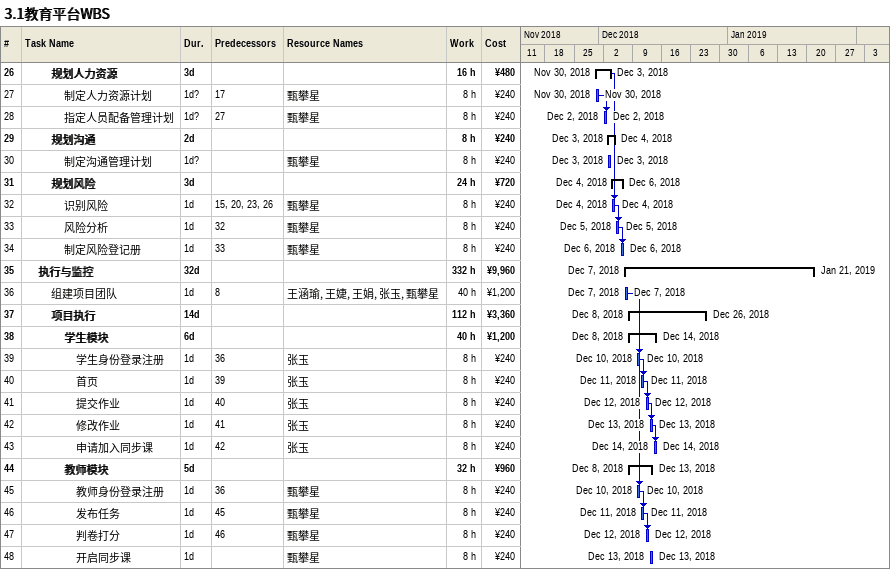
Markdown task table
3.1教育平台WBS

| ID | Level | Task | Duration | Start | Finish | Predecessors | Resources | Work (h) | Cost (¥) |
|---|---|---|---|---|---|---|---|---|---|
| 26 | 3 | **规划人力资源** | 3d | 2018-11-30 | 2018-12-03 |  |  | 16 | 480 |
| 27 | 4 | 制定人力资源计划 | 1d? | 2018-11-30 | 2018-11-30 | 17 | 甄攀星 | 8 | 240 |
| 28 | 4 | 指定人员配备管理计划 | 1d? | 2018-12-02 | 2018-12-02 | 27 | 甄攀星 | 8 | 240 |
| 29 | 3 | **规划沟通** | 2d | 2018-12-03 | 2018-12-04 |  |  | 8 | 240 |
| 30 | 4 | 制定沟通管理计划 | 1d? | 2018-12-03 | 2018-12-03 |  | 甄攀星 | 8 | 240 |
| 31 | 3 | **规划风险** | 3d | 2018-12-04 | 2018-12-06 |  |  | 24 | 720 |
| 32 | 4 | 识别风险 | 1d | 2018-12-04 | 2018-12-04 | 15, 20, 23, 26 | 甄攀星 | 8 | 240 |
| 33 | 4 | 风险分析 | 1d | 2018-12-05 | 2018-12-05 | 32 | 甄攀星 | 8 | 240 |
| 34 | 4 | 制定风险登记册 | 1d | 2018-12-06 | 2018-12-06 | 33 | 甄攀星 | 8 | 240 |
| 35 | 2 | **执行与监控** | 32d | 2018-12-07 | 2019-01-21 |  |  | 332 | 9960 |
| 36 | 3 | 组建项目团队 | 1d | 2018-12-07 | 2018-12-07 | 8 | 王涵瑜, 王婕, 王娟, 张玉, 甄攀星 | 40 | 1200 |
| 37 | 3 | **项目执行** | 14d | 2018-12-08 | 2018-12-26 |  |  | 112 | 3360 |
| 38 | 4 | **学生模块** | 6d | 2018-12-08 | 2018-12-14 |  |  | 40 | 1200 |
| 39 | 5 | 学生身份登录注册 | 1d | 2018-12-10 | 2018-12-10 | 36 | 张玉 | 8 | 240 |
| 40 | 5 | 首页 | 1d | 2018-12-11 | 2018-12-11 | 39 | 张玉 | 8 | 240 |
| 41 | 5 | 提交作业 | 1d | 2018-12-12 | 2018-12-12 | 40 | 张玉 | 8 | 240 |
| 42 | 5 | 修改作业 | 1d | 2018-12-13 | 2018-12-13 | 41 | 张玉 | 8 | 240 |
| 43 | 5 | 申请加入同步课 | 1d | 2018-12-14 | 2018-12-14 | 42 | 张玉 | 8 | 240 |
| 44 | 4 | **教师模块** | 5d | 2018-12-08 | 2018-12-13 |  |  | 32 | 960 |
| 45 | 5 | 教师身份登录注册 | 1d | 2018-12-10 | 2018-12-10 | 36 | 甄攀星 | 8 | 240 |
| 46 | 5 | 发布任务 | 1d | 2018-12-11 | 2018-12-11 | 45 | 甄攀星 | 8 | 240 |
| 47 | 5 | 判卷打分 | 1d | 2018-12-12 | 2018-12-12 | 46 | 甄攀星 | 8 | 240 |
| 48 | 5 | 开启同步课 | 1d | 2018-12-13 | 2018-12-13 |  | 甄攀星 | 8 | 240 |
